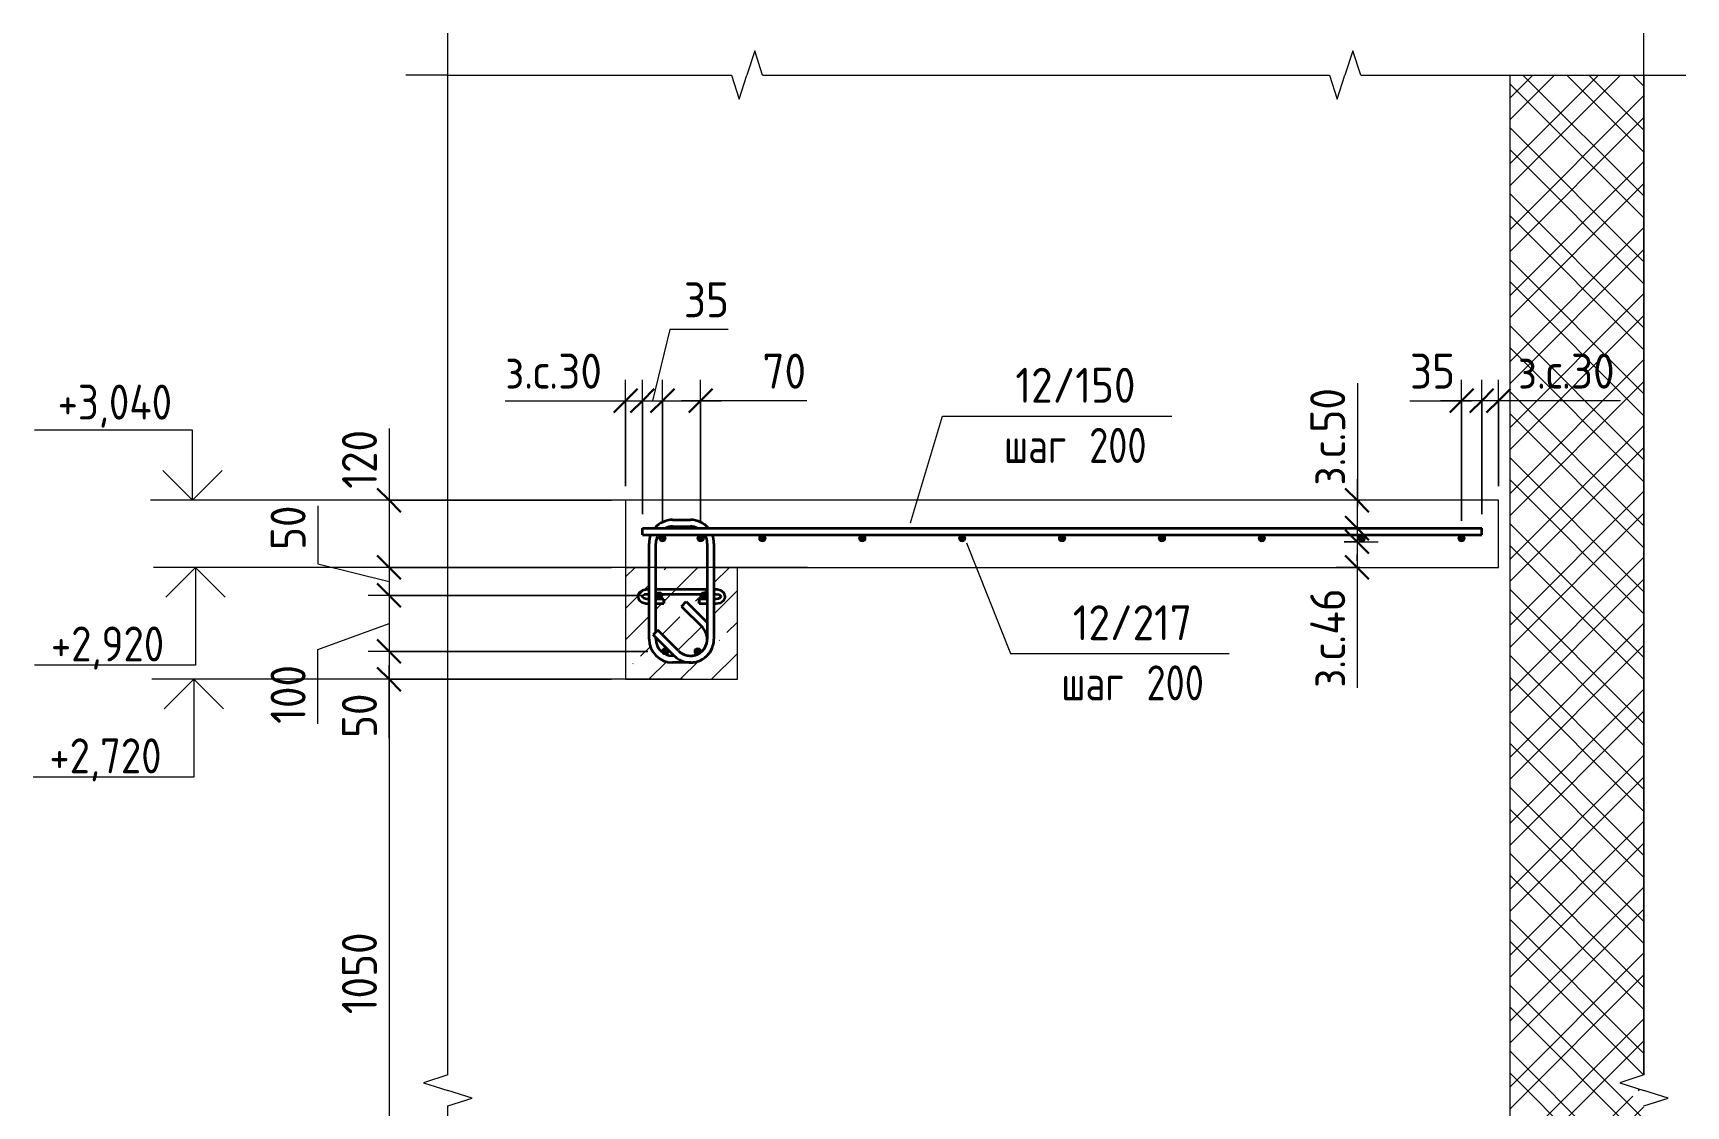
# Model space of a CAD drawing. Header units: millimetres. Extents: x -2461 to 50011, y -6221 to 38236.
# Drawn here: x 38451 to 41405, y 1958 to 3875 of the extents above; entities that cross this region are included whole.
import ezdxf

# ---------------------------------------------------------------- set-up
doc = ezdxf.new("R2010")
doc.units = ezdxf.units.MM
for name, color, linetype, lineweight in [('AA_Dim', 7, 'Continuous', 9), ('AA_Dim-25', 7, 'Continuous', 9), ('AA_Linii', 7, 'Continuous', 9), ('AA_Oformlenie', 7, 'Continuous', 9), ('AA_Vinoska', 7, 'Continuous', 9), ('AA_Visotnaya otmetka', 7, 'Continuous', 9), ('AF_Perekritie_Опалубка', 253, 'Continuous', 18), ('AF_Stena', 7, 'Continuous', 18), ('AF_Stena_Опалубка', 253, 'Continuous', 18), ('KR_Armatura', 7, 'Continuous', 20), ('KR_Armatura_Tonkie', 7, 'Continuous', 20)]:
    doc.layers.add(name, color=color, linetype=linetype, lineweight=lineweight)
doc.styles.add('ISOCPEUR_10', font='isocpeur.ttf', dxfattribs={"width": 0.9, "height": 62.5})
doc.styles.add('ISOCPEUR_11', font='isocpeur.ttf', dxfattribs={"width": 0.85, "height": 62.5})
doc.styles.add('ISOCPEUR_12', font='isocpeur.ttf', dxfattribs={"width": 0.8, "height": 62.5})
doc.dimstyles.new('00_Точн_3_знака__прозр__2', dxfattribs={"dimscale": 304.8, "dimtxt": 62.248823, "dimasz": 0.139436, "dimexe": 0.123031, "dimexo": 0.082021, "dimgap": 0.008202, "dimtad": 1, "dimdec": 3, "dimrnd": 0.001, "dimdsep": 46, "dimtxsty": 'ISOCPEUR_10', "dimblk1": 'OBLIQUE', "dimblk2": 'OBLIQUE', "dimsah": 1, "dimcen": 0.09, "dimdle": 0.123031, "dimazin": 0, "dimtfac": 1, "dimtdec": 4, "dimtix": 1, "dimtmove": 1, "dimatfit": 3, "dimfxl": 1, "dimtvp": 1, "dimtolj": 1, "dimtzin": 0, "dimlwd": 18, "dimlwe": 18, "dimarcsym": 2})
doc.dimstyles.new('00_Точн_3_знака__прозр__3', dxfattribs={"dimscale": 304.8, "dimtxt": 62.248823, "dimasz": 0.139436, "dimexe": 0.123031, "dimexo": 0.082021, "dimgap": 0.008202, "dimtad": 1, "dimdec": 3, "dimrnd": 0.001, "dimdsep": 46, "dimtxsty": 'ISOCPEUR_10', "dimblk1": 'OBLIQUE', "dimblk2": 'OBLIQUE', "dimsah": 1, "dimcen": 0.09, "dimdle": 0.123031, "dimazin": 0, "dimtfac": 1, "dimtdec": 4, "dimtix": 1, "dimtmove": 0, "dimatfit": 3, "dimfxl": 1, "dimtvp": 1, "dimtolj": 1, "dimtzin": 0, "dimlwd": 18, "dimlwe": 18, "dimarcsym": 2})
doc.dimstyles.new('05_Округл_5мм__прозр__2', dxfattribs={"dimscale": 304.8, "dimtxt": 62.248823, "dimasz": 0.139436, "dimexe": 0.123031, "dimexo": 0.082021, "dimgap": 0.008202, "dimtad": 1, "dimdec": 0, "dimrnd": 5, "dimdsep": 46, "dimtxsty": 'ISOCPEUR_10', "dimblk1": 'OBLIQUE', "dimblk2": 'OBLIQUE', "dimsah": 1, "dimcen": 0.09, "dimdle": 0.123031, "dimazin": 0, "dimtfac": 1, "dimtdec": 4, "dimtix": 1, "dimtmove": 1, "dimatfit": 3, "dimfxl": 1, "dimtvp": 1, "dimtolj": 1, "dimtzin": 0, "dimlwd": 18, "dimlwe": 18, "dimarcsym": 2})

# ---------------------------------------------------------------- blocks, each defined once
blk = doc.blocks.new('261_Шпилька массив _НесАрм_РабПлоск_ - 8 А240-4156466-2-2 Армирование')
at = {"layer": 'KR_Armatura_Tonkie', "lineweight": 35}
for p, q in [((1882.8, 2880.4), (1878.8, 2880.4)), ((1878.8, 2872.4), (1882.8, 2872.4)), ((1986.8, 2880.4), (1894.8, 2880.4)), ((1894.8, 2872.4), (1986.8, 2872.4)), ((2002.8, 2880.4), (1998.8, 2880.4)), ((1998.8, 2872.4), (2002.8, 2872.4)), ((1882.8, 2863.4), (1878.8, 2863.4)), ((1878.8, 2855.4), (1882.8, 2855.4)), ((1909.1, 2863.4), (1894.8, 2863.4)), ((1894.8, 2855.4), (1909.1, 2855.4)), ((1909.1, 2863.4), (1909.1, 2856.6)), ((1909.1, 2862.3), (1909.1, 2863.3)), ((1909.1, 2855.6), (1909.1, 2862.3)), ((1909.1, 2856.6), (1909.1, 2855.4)), ((1986.8, 2863.4), (1972.5, 2863.4)), ((1972.5, 2856.6), (1972.5, 2863.4)), ((1972.5, 2863.3), (1972.5, 2862.3)), ((1972.5, 2862.3), (1972.5, 2855.6)), ((1972.5, 2855.4), (1972.5, 2856.6)), ((1972.5, 2855.4), (1986.8, 2855.4)), ((2002.8, 2863.4), (1998.8, 2863.4)), ((1998.8, 2855.4), (2002.8, 2855.4))]:
    blk.add_line(p, q, dxfattribs=at)
at = {"layer": 'KR_Armatura_Tonkie', "lineweight": 35, "flags": 128}
for points in [[(1878.8, 2880.4), (1871.2, 2878.9), (1865.6, 2875), (1862.9, 2869.5), (1862.8, 2867.9)], [(1862.8, 2867.9), (1864.7, 2862), (1869.7, 2857.6), (1877, 2855.5), (1878.8, 2855.4)], [(1870.8, 2867.9), (1871.8, 2869.9), (1875.5, 2872), (1878.8, 2872.4)], [(1878.8, 2863.4), (1873.8, 2864.5), (1871.2, 2866.7), (1870.8, 2867.9)], [(2018.8, 2867.9), (2017, 2873.8), (2012, 2878.2), (2004.7, 2880.3), (2002.8, 2880.4)], [(2002.8, 2872.4), (2007.8, 2871.3), (2010.5, 2869.1), (2010.8, 2867.9)], [(2002.8, 2855.4), (2010.4, 2856.9), (2016, 2860.8), (2018.7, 2866.3), (2018.8, 2867.9)], [(2010.8, 2867.9), (2009.9, 2865.9), (2006.1, 2863.9), (2002.8, 2863.4)]]:
    blk.add_lwpolyline(points, dxfattribs=at)
blk = doc.blocks.new('011_Прямоугольник обрыва _ЭлУзла_ - 011_Прямоугольник обрыва _ЭлУзла_-4155335-2-2 Армирование')
at = {"layer": 'AA_Oformlenie'}
for p, q in [((1523.1, 2013.2), (1523.1, 3800)), ((1523.1, 3800), (2030, 3800)), ((2085.7, 3800), (3098.9, 3800)), ((3154.6, 3800), (3660.8, 3800)), ((3660.8, 3800), (3660.8, 2013.2)), ((1523.1, -1616.8), (1523.1, 1957.5))]:
    blk.add_line(p, q, dxfattribs=at)
blk = doc.blocks.new('DIMBLOCK101-2-2 Армирование')
at = {"layer": 'AA_Dim-25', "lineweight": 18}
for p, q in [((39087.2, 3168.4), (39087.2, 3035.6)), ((39087.2, 3077.5), (39087.2, 2920)), ((39484.8, 3040), (39049.7, 3040)), ((39087.2, 3040), (39484.8, 3040)), ((39087.2, 3035.6), (39087.2, 2980)), ((39484.8, 2920), (39049.7, 2920)), ((39087.2, 2920), (39484.8, 2920))]:
    blk.add_line(p, q, dxfattribs=at)
at = {"layer": 'AA_Dim-25', "lineweight": 30}
for p, q in [((39087.2, 3040), (39065.9, 3061.3)), ((39087.2, 3040), (39108.4, 3018.8)), ((39087.2, 2920), (39065.9, 2941.3)), ((39087.2, 2920), (39108.4, 2898.8))]:
    blk.add_line(p, q, dxfattribs=at)
at = {"layer": 'AA_Dim-25', "color": 0, "lineweight": 18, "insert": (39003, 3060.6), "char_height": 62.5, "width": 129.286, "attachment_point": 1, "rotation": 90, "line_spacing_factor": 1.149209, "style": 'ISOCPEUR_10'}
blk.add_mtext('120', dxfattribs=at)
blk = doc.blocks.new('_Oblique')
at = {"color": 0, "linetype": 'ByBlock', "lineweight": -2}
blk.add_line((-0.5, -0.5), (0.5, 0.5), dxfattribs=at)
blk = doc.blocks.new('DIMBLOCK102-2-2 Армирование')
at = {"layer": 'AA_Dim-25', "lineweight": 18}
for p, q in [((38959.7, 3030.1), (38959.7, 2926.1)), ((38959.7, 2926.1), (39087.2, 2895)), ((39484.8, 2920), (39049.7, 2920)), ((39087.2, 2920), (39087.2, 2870)), ((39087.2, 2920), (39484.8, 2920)), ((39538.8, 2870), (39049.7, 2870)), ((39087.2, 2870), (39538.8, 2870))]:
    blk.add_line(p, q, dxfattribs=at)
at = {"layer": 'AA_Dim-25', "lineweight": 30}
for p, q in [((39087.2, 2920), (39065.9, 2941.3)), ((39087.2, 2920), (39108.4, 2898.8)), ((39087.2, 2870), (39065.9, 2891.2)), ((39087.2, 2870), (39108.4, 2848.7))]:
    blk.add_line(p, q, dxfattribs=at)
at = {"layer": 'AA_Dim-25', "color": 0, "lineweight": 18, "insert": (38875.5, 2951.1), "char_height": 62.5, "width": 94.81, "attachment_point": 1, "rotation": 90, "line_spacing_factor": 1.149209, "style": 'ISOCPEUR_10'}
blk.add_mtext('50', dxfattribs=at)
blk = doc.blocks.new('DIMBLOCK103-2-2 Армирование')
at = {"layer": 'AA_Dim-25', "lineweight": 18}
for p, q in [((39538.8, 2870), (39049.7, 2870)), ((39087.2, 2870), (39087.2, 2770)), ((39087.2, 2870), (39538.8, 2870)), ((38959.7, 2773.2), (39087.2, 2820)), ((38959.7, 2640.4), (38959.7, 2773.2)), ((39549.8, 2770), (39049.7, 2770)), ((39087.2, 2770), (39549.8, 2770))]:
    blk.add_line(p, q, dxfattribs=at)
at = {"layer": 'AA_Dim-25', "lineweight": 30}
for p, q in [((39087.2, 2870), (39065.9, 2891.2)), ((39087.2, 2870), (39108.4, 2848.7)), ((39087.2, 2770), (39065.9, 2791.2)), ((39087.2, 2770), (39108.4, 2748.7))]:
    blk.add_line(p, q, dxfattribs=at)
at = {"layer": 'AA_Dim-25', "color": 0, "lineweight": 18, "insert": (38875.5, 2640.4), "char_height": 62.5, "width": 129.286, "attachment_point": 1, "rotation": 90, "line_spacing_factor": 1.149209, "style": 'ISOCPEUR_10'}
blk.add_mtext('100', dxfattribs=at)
blk = doc.blocks.new('DIMBLOCK104-2-2 Армирование')
at = {"layer": 'AA_Dim-25', "lineweight": 30}
for p, q in [((39087.2, 2770), (39065.9, 2791.2)), ((39087.2, 2770), (39108.4, 2748.7)), ((39087.2, 2720), (39065.9, 2741.2)), ((39087.2, 2720), (39108.4, 2698.7))]:
    blk.add_line(p, q, dxfattribs=at)
at = {"layer": 'AA_Dim-25', "lineweight": 18}
for p, q in [((39549.8, 2770), (39049.7, 2770)), ((39087.2, 2770), (39087.2, 2720)), ((39087.2, 2770), (39549.8, 2770)), ((39484.8, 2720), (39049.7, 2720)), ((39087.2, 2719.1), (39087.2, 2745)), ((39087.2, 2720), (39484.8, 2720)), ((39087.2, 2615.1), (39087.2, 2719.1))]:
    blk.add_line(p, q, dxfattribs=at)
at = {"layer": 'AA_Dim-25', "color": 0, "lineweight": 18, "insert": (39003, 2615.1), "char_height": 62.5, "width": 94.81, "attachment_point": 1, "rotation": 90, "line_spacing_factor": 1.149209, "style": 'ISOCPEUR_10'}
blk.add_mtext('50', dxfattribs=at)
blk = doc.blocks.new('DIMBLOCK105-2-2 Армирование')
at = {"layer": 'AA_Dim-25', "lineweight": 18}
for p, q in [((39484.8, 2720), (39049.7, 2720)), ((39087.2, 2720), (39087.2, 1670)), ((39087.2, 2720), (39484.8, 2720)), ((39484.8, 1670), (39049.7, 1670)), ((39087.2, 1670), (39484.8, 1670))]:
    blk.add_line(p, q, dxfattribs=at)
at = {"layer": 'AA_Dim-25', "lineweight": 30}
for p, q in [((39087.2, 2720), (39065.9, 2741.2)), ((39087.2, 2720), (39108.4, 2698.7)), ((39087.2, 1670), (39065.9, 1691.2)), ((39087.2, 1670), (39108.4, 1648.7))]:
    blk.add_line(p, q, dxfattribs=at)
at = {"layer": 'AA_Dim-25', "color": 0, "lineweight": 18, "insert": (39003, 2121.4), "char_height": 62.5, "width": 176.691, "attachment_point": 1, "rotation": 90, "line_spacing_factor": 1.149209, "style": 'ISOCPEUR_10'}
blk.add_mtext('1050', dxfattribs=at)
blk = doc.blocks.new('Высотные отметки - Стрелка вниз высокая-400290-2-2 Армирование')
at = {"layer": 'AA_Vinoska'}
for p, q in [((1151.6, -3250), (1001.6, -3250)), ((1076.6, -3250), (1023.6, -3303)), ((1076.6, -3250), (1076.6, -3425)), ((1076.6, -3250), (1129.7, -3303)), ((1076.6, -3425), (789.1, -3425))]:
    blk.add_line(p, q, dxfattribs=at)
blk = doc.blocks.new('Высотные отметки - Стрелка вверх-400292-2-2 Армирование')
at = {"layer": 'AA_Vinoska'}
for p, q in [((1076.9, -2825), (794.4, -2825)), ((1076.9, -2950), (1076.9, -2825)), ((1076.9, -2950), (1023.8, -2897)), ((1076.9, -2950), (1129.9, -2897)), ((1151.9, -2950), (1001.9, -2950))]:
    blk.add_line(p, q, dxfattribs=at)
blk = doc.blocks.new('042_М_Арматуры - Диам длина поз _ Комментарий-3662934-2-2 Армирование')
at = {"layer": 'AA_Vinoska'}
blk.add_line((2588.7, -2781.8), (2938.7, -2781.8), dxfattribs=at)
blk = doc.blocks.new('DIMBLOCK114-2-2 Армирование')
at = {"layer": 'AA_Dim-25', "lineweight": 18}
for p, q in [((40817.6, 3249.5), (40817.6, 3041.4)), ((40817.1, 3077.5), (40817.1, 2952.5)), ((40822.2, 3040), (40779.6, 3040)), ((40817.6, 3041.4), (40817.1, 3015)), ((40817.1, 3040), (40822.2, 3040)), ((40822.2, 2990), (40779.6, 2990)), ((40817.1, 2990), (40822.2, 2990))]:
    blk.add_line(p, q, dxfattribs=at)
at = {"layer": 'AA_Dim-25', "lineweight": 30}
for p, q in [((40817.1, 3040), (40795.9, 3061.3)), ((40817.1, 3040), (40838.4, 3018.8)), ((40817.1, 2990), (40795.9, 3011.3)), ((40817.1, 2990), (40838.4, 2968.8))]:
    blk.add_line(p, q, dxfattribs=at)
at = {"layer": 'AA_Dim-25', "color": 0, "lineweight": 18, "insert": (40733.4, 3066.4), "char_height": 62.5, "width": 219.786, "attachment_point": 1, "rotation": 90, "line_spacing_factor": 1.149209, "style": 'ISOCPEUR_10'}
blk.add_mtext('з.с.50', dxfattribs=at)
blk = doc.blocks.new('DIMBLOCK115-2-2 Армирование')
at = {"layer": 'AA_Dim-25', "lineweight": 30}
for p, q in [((40817.1, 2966), (40795.9, 2987.3)), ((40817.1, 2966), (40838.4, 2944.8)), ((40817.1, 2920), (40795.9, 2941.3)), ((40817.1, 2920), (40838.4, 2898.8))]:
    blk.add_line(p, q, dxfattribs=at)
at = {"layer": 'AA_Dim-25', "lineweight": 18}
for p, q in [((40817.1, 3003.5), (40817.1, 2882.5)), ((40794.3, 2966), (40854.6, 2966)), ((40817.1, 2966), (40794.3, 2966)), ((40817.6, 2919), (40817.1, 2943)), ((40822.2, 2920), (40779.6, 2920)), ((40817.1, 2920), (40822.2, 2920)), ((40817.6, 2704.9), (40817.6, 2919))]:
    blk.add_line(p, q, dxfattribs=at)
at = {"layer": 'AA_Dim-25', "color": 0, "lineweight": 18, "insert": (40733.4, 2704.9), "char_height": 62.5, "width": 226.969, "attachment_point": 1, "rotation": 90, "line_spacing_factor": 1.149209, "style": 'ISOCPEUR_10'}
blk.add_mtext('з.с.46', dxfattribs=at)
blk = doc.blocks.new('DIMBLOCK116-2-2 Армирование')
at = {"layer": 'AA_Dim-25', "lineweight": 18}
for p, q in [((39509.8, 3065), (39509.8, 3255.4)), ((39539.8, 3015), (39539.8, 3255.4)), ((39294.8, 3217.9), (39503, 3217.9)), ((39472.3, 3217.9), (39539.8, 3217.9)), ((39503, 3217.9), (39524.8, 3217.9)), ((39509.8, 3217.9), (39509.8, 3065)), ((39539.8, 3217.9), (39539.8, 3015))]:
    blk.add_line(p, q, dxfattribs=at)
at = {"layer": 'AA_Dim-25', "lineweight": 30}
for p, q in [((39509.8, 3217.9), (39531.1, 3239.1)), ((39539.8, 3217.9), (39561.1, 3239.1)), ((39509.8, 3217.9), (39488.6, 3196.6)), ((39539.8, 3217.9), (39518.6, 3196.6))]:
    blk.add_line(p, q, dxfattribs=at)
at = {"layer": 'AA_Dim-25', "color": 0, "lineweight": 18, "insert": (39294.8, 3302), "char_height": 62.5, "width": 219.786, "attachment_point": 1, "line_spacing_factor": 1.149209, "style": 'ISOCPEUR_10'}
blk.add_mtext('з.с.30', dxfattribs=at)
blk = doc.blocks.new('DIMBLOCK117-2-2 Армирование')
at = {"layer": 'AA_Dim-25', "lineweight": 18}
for p, q in [((39589, 3345.4), (39557.8, 3217.9)), ((39693, 3345.4), (39589, 3345.4)), ((39539.8, 3015), (39539.8, 3255.4)), ((39575.8, 3003), (39575.8, 3255.4)), ((39539.8, 3217.9), (39575.8, 3217.9)), ((39539.8, 3217.9), (39539.8, 3015)), ((39575.8, 3217.9), (39575.8, 3003))]:
    blk.add_line(p, q, dxfattribs=at)
at = {"layer": 'AA_Dim-25', "lineweight": 30}
for p, q in [((39539.8, 3217.9), (39561.1, 3239.1)), ((39575.8, 3217.9), (39597.1, 3239.1)), ((39539.8, 3217.9), (39518.6, 3196.6)), ((39575.8, 3217.9), (39554.6, 3196.6))]:
    blk.add_line(p, q, dxfattribs=at)
at = {"layer": 'AA_Dim-25', "color": 0, "lineweight": 18, "insert": (39614, 3429.5), "char_height": 62.5, "width": 94.81, "attachment_point": 1, "line_spacing_factor": 1.149209, "style": 'ISOCPEUR_10'}
blk.add_mtext('35', dxfattribs=at)
blk = doc.blocks.new('DIMBLOCK118-2-2 Армирование')
at = {"layer": 'AA_Dim-25', "lineweight": 18}
for p, q in [((39575.8, 3003), (39575.8, 3255.4)), ((39643.9, 3003), (39643.9, 3255.4)), ((39575.8, 3217.9), (39681.4, 3217.9)), ((39575.8, 3217.9), (39575.8, 3003)), ((39729.5, 3217.9), (39609.9, 3217.9)), ((39643.9, 3217.9), (39643.9, 3003)), ((39833.5, 3217.9), (39729.5, 3217.9))]:
    blk.add_line(p, q, dxfattribs=at)
at = {"layer": 'AA_Dim-25', "lineweight": 30}
for p, q in [((39575.8, 3217.9), (39597.1, 3239.1)), ((39643.9, 3217.9), (39665.1, 3239.1)), ((39575.8, 3217.9), (39554.6, 3196.6)), ((39643.9, 3217.9), (39622.6, 3196.6))]:
    blk.add_line(p, q, dxfattribs=at)
at = {"layer": 'AA_Dim-25', "color": 0, "lineweight": 18, "insert": (39754.5, 3302), "char_height": 62.5, "width": 94.81, "attachment_point": 1, "line_spacing_factor": 1.149209, "style": 'ISOCPEUR_10'}
blk.add_mtext('70', dxfattribs=at)
blk = doc.blocks.new('DIMBLOCK119-2-2 Армирование')
at = {"layer": 'AA_Dim-25', "lineweight": 18}
for p, q in [((41039.8, 3015), (41039.8, 3255.4)), ((41069.8, 3065), (41069.8, 3255.4)), ((41107.3, 3217.9), (41039.8, 3217.9)), ((41039.8, 3217.9), (41039.8, 3015)), ((41079.7, 3217.9), (41054.8, 3217.9)), ((41069.8, 3217.9), (41069.8, 3065)), ((41287.9, 3217.9), (41079.7, 3217.9))]:
    blk.add_line(p, q, dxfattribs=at)
at = {"layer": 'AA_Dim-25', "lineweight": 30}
for p, q in [((41039.8, 3217.9), (41061.1, 3239.1)), ((41069.8, 3217.9), (41091.1, 3239.1)), ((41039.8, 3217.9), (41018.6, 3196.6)), ((41069.8, 3217.9), (41048.6, 3196.6))]:
    blk.add_line(p, q, dxfattribs=at)
at = {"layer": 'AA_Dim-25', "color": 0, "lineweight": 18, "insert": (41104.7, 3302), "char_height": 62.5, "width": 219.786, "attachment_point": 1, "line_spacing_factor": 1.149209, "style": 'ISOCPEUR_10'}
blk.add_mtext('з.с.30', dxfattribs=at)
blk = doc.blocks.new('DIMBLOCK120-2-2 Армирование')
at = {"layer": 'AA_Dim-25', "lineweight": 18}
for p, q in [((41003.8, 3003), (41003.8, 3255.4)), ((41039.8, 3015), (41039.8, 3255.4)), ((40911.7, 3217.9), (41015.8, 3217.9)), ((41039.8, 3217.9), (40966.3, 3217.9)), ((41003.8, 3217.9), (41003.8, 3003)), ((41015.8, 3217.9), (41021.8, 3217.9)), ((41039.8, 3217.9), (41039.8, 3015))]:
    blk.add_line(p, q, dxfattribs=at)
at = {"layer": 'AA_Dim-25', "lineweight": 30}
for p, q in [((41003.8, 3217.9), (41025.1, 3239.1)), ((41039.8, 3217.9), (41061.1, 3239.1)), ((41003.8, 3217.9), (40982.6, 3196.6)), ((41039.8, 3217.9), (41018.6, 3196.6))]:
    blk.add_line(p, q, dxfattribs=at)
at = {"layer": 'AA_Dim-25', "color": 0, "lineweight": 18, "insert": (40911.7, 3302), "char_height": 62.5, "width": 94.81, "attachment_point": 1, "line_spacing_factor": 1.149209, "style": 'ISOCPEUR_10'}
blk.add_mtext('35', dxfattribs=at)

msp = doc.modelspace()

# ---------------------------------------------------------------- hatches: boundary and pattern name
at = {"layer": 'AA_Oformlenie'}
h = msp.add_hatch(dxfattribs=at)
h.set_pattern_fill('FP_18', color=250, style=0, pattern_type=2)
h.set_pattern_definition([(135, (41809.78, 825), (-58.9331, -58.9331), []), (135, (41849.07, 825), (-58.9331, -58.9331), [])])
h.paths.add_polyline_path([(41147.2895, -3459.9255), (41329.8443, -3459.9255), (41329.8443, -1672.4441), (41309.7666, -1672.4441), (41309.7666, -1644.9441), (41329.8443, -1644.9441), (41286.5192, -1630.8669), (41329.8443, -1616.7898), (41329.8443, 1957.5186), (41309.7666, 1957.5186), (41309.7666, 1985.0186), (41329.8443, 1985.0186), (41286.5192, 1999.0958), (41329.8443, 2013.173), (41329.8443, 3800), (41089.8443, 3800), (41089.8443, -3459.9255)])
at = {"layer": 'AF_Stena', "lineweight": 9}
h = msp.add_hatch(dxfattribs=at)
h.set_pattern_fill('FP_15', color=256, style=0, pattern_type=2)
h.set_pattern_definition([(45, (41809.78, 825), (-58.9331, 58.9331), []), (45, (41849.07, 825), (-58.9331, 58.9331), [])])
h.paths.add_polyline_path([(41147.2895, -3459.9255), (41329.8443, -3459.9255), (41329.8443, -1672.4441), (41309.7666, -1672.4441), (41309.7666, -1644.9441), (41329.8443, -1644.9441), (41286.5192, -1630.8669), (41329.8443, -1616.7898), (41329.8443, 1957.5186), (41309.7666, 1957.5186), (41309.7666, 1985.0186), (41329.8443, 1985.0186), (41286.5192, 1999.0958), (41329.8443, 2013.173), (41329.8443, 3800), (41089.8443, 3800), (41089.8443, -3459.9255)])
h = msp.add_hatch(dxfattribs=at)
h.set_pattern_fill('FP_14', color=256, style=0, pattern_type=2)
h.set_pattern_definition([(45, (41809.78, 825), (-56.1266, 56.1266), []), (45, (41865.91, 825), (-56.1266, 56.1266), [99.219, -19.844, 0.8382, -19.006])])
h.paths.add_polyline_path([(39509.8443, -2950), (39709.8443, -2950), (39709.8443, 1670), (39509.8443, 1670), (39509.8443, -2922.0141)])
h.paths.add_polyline_path([(39618.2898, 2720), (39709.8443, 2720), (39709.8443, 2920), (39667.8443, 2920), (39667.8443, 2792), (39666.4132, 2781.1296), (39662.0538, 2770.7868), (39655.5428, 2762.3015), (39646.8443, 2755.6269), (39636.7147, 2751.4311), (39625.8443, 2750), (39593.8443, 2750), (39582.9739, 2751.4311), (39572.6311, 2755.7905), (39564.1458, 2762.3015), (39557.4712, 2771), (39553.2754, 2781.1296), (39551.8443, 2792), (39551.8443, 2920), (39509.8443, 2920), (39509.8443, 2720), (39576.9655, 2720)])
h.paths.add_polyline_path([(39625.8443, 2762), (39633.6089, 2763.0222), (39640.8443, 2766.0192), (39647.2211, 2771), (39651.8251, 2777), (39654.9154, 2784.9441), (39655.8443, 2792), (39654.8221, 2799.7645), (39651.8251, 2807), (39647.0575, 2813.2132), (39609.892, 2850.3787), (39618.3773, 2858.864), (39655.8443, 2821.6984), (39655.8443, 2920), (39563.8443, 2920), (39563.8443, 2804.331), (39567.4656, 2807.9523), (39604.8443, 2770.6232), (39610.8443, 2766.0192), (39618.2898, 2762.9945)])
h.paths.add_polyline_path([(39595.8443, 2762), (39596.5388, 2762), (39595.4251, 2763.0222), (39563.8443, 2794.603), (39563.8443, 2792), (39564.8665, 2784.2354), (39567.8635, 2777), (39572.8443, 2770.6232), (39578.8443, 2766.0192), (39586.0797, 2763.0222), (39593.8443, 2762)])
at = {"layer": 'KR_Armatura'}
h = msp.add_hatch(color=256, dxfattribs=at)
edge = h.paths.add_edge_path()
edge.add_arc((39575.8443, 2972), 6, 0, 360)
for points in [[(39576.9655, 2966.8038), (39578.8443, 2966.8038), (39581.8443, 2972), (39578.8443, 2977.1962), (39572.8443, 2977.1962), (39569.8443, 2972), (39572.8443, 2966.8038)], [(39640.8768, 2966.8038), (39646.8768, 2966.8038), (39649.8768, 2972), (39646.8768, 2977.1962), (39640.8768, 2977.1962), (39637.8768, 2972)], [(39751.3443, 2966.8038), (39757.3443, 2966.8038), (39760.3443, 2972), (39757.3443, 2977.1962), (39751.3443, 2977.1962), (39748.3443, 2972)], [(39929.8443, 2966.8038), (39935.8443, 2966.8038), (39938.8443, 2972), (39935.8443, 2977.1962), (39929.8443, 2977.1962), (39926.8443, 2972)], [(40108.3443, 2966.8038), (40114.3443, 2966.8038), (40117.3443, 2972), (40114.3443, 2977.1962), (40108.3443, 2977.1962), (40105.3443, 2972)], [(40286.8443, 2966.8038), (40292.8443, 2966.8038), (40295.8443, 2972), (40292.8443, 2977.1962), (40286.8443, 2977.1962), (40283.8443, 2972)], [(40465.3443, 2966.8038), (40471.3443, 2966.8038), (40474.3443, 2972), (40471.3443, 2977.1962), (40465.3443, 2977.1962), (40462.3443, 2972)], [(40643.8443, 2966.8038), (40649.8443, 2966.8038), (40652.8443, 2972), (40649.8443, 2977.1962), (40643.8443, 2977.1962), (40640.8443, 2972)], [(40822.3443, 2966.8038), (40828.3443, 2966.8038), (40831.3443, 2972), (40828.3443, 2977.1962), (40822.3443, 2977.1962), (40819.3443, 2972)], [(41000.8443, 2966.8038), (41006.8443, 2966.8038), (41009.8443, 2972), (41006.8443, 2977.1962), (41000.8443, 2977.1962), (40997.8443, 2972)], [(39572.8443, 2864.8038), (39575.8443, 2870), (39572.8443, 2875.1961), (39566.8443, 2875.1961), (39563.8443, 2870), (39566.8443, 2864.8038)], [(39652.8443, 2864.8038), (39655.8443, 2870), (39652.8443, 2875.1961), (39646.8443, 2875.1961), (39643.8443, 2870), (39646.8443, 2864.8038)], [(39583.8443, 2764.8038), (39586.8443, 2770), (39583.8443, 2775.1961), (39577.8443, 2775.1961), (39574.8443, 2770), (39577.8443, 2764.8038)], [(39635.8443, 2764.8038), (39641.8443, 2764.8038), (39644.8443, 2770), (39641.8443, 2775.1961), (39635.8443, 2775.1961), (39632.8443, 2770)]]:
    msp.add_hatch(color=256, dxfattribs=at).paths.add_polyline_path(points)
h = msp.add_hatch(color=256, dxfattribs=at)
edge = h.paths.add_edge_path()
edge.add_arc((39643.8768, 2972), 6, 0, 360)
h = msp.add_hatch(color=256, dxfattribs=at)
edge = h.paths.add_edge_path()
edge.add_arc((39754.3443, 2972), 6, 0, 360)
h = msp.add_hatch(color=256, dxfattribs=at)
edge = h.paths.add_edge_path()
edge.add_arc((39932.8443, 2972), 6, 0, 360)
h = msp.add_hatch(color=256, dxfattribs=at)
edge = h.paths.add_edge_path()
edge.add_arc((40111.3443, 2972), 6, 0, 360)
h = msp.add_hatch(color=256, dxfattribs=at)
edge = h.paths.add_edge_path()
edge.add_arc((40289.8443, 2972), 6, 0, 360)
h = msp.add_hatch(color=256, dxfattribs=at)
edge = h.paths.add_edge_path()
edge.add_arc((40468.3443, 2972), 6, 0, 360)
h = msp.add_hatch(color=256, dxfattribs=at)
edge = h.paths.add_edge_path()
edge.add_arc((40646.8443, 2972), 6, 0, 360)
h = msp.add_hatch(color=256, dxfattribs=at)
edge = h.paths.add_edge_path()
edge.add_arc((40825.3443, 2972), 6, 0, 360)
h = msp.add_hatch(color=256, dxfattribs=at)
edge = h.paths.add_edge_path()
edge.add_arc((41003.8443, 2972), 6, 0, 360)
h = msp.add_hatch(color=256, dxfattribs=at)
edge = h.paths.add_edge_path()
edge.add_arc((39569.8443, 2870), 6, 0, 360)
h = msp.add_hatch(color=256, dxfattribs=at)
edge = h.paths.add_edge_path()
edge.add_arc((39649.8443, 2870), 6, 0, 360)
h = msp.add_hatch(color=256, dxfattribs=at)
edge = h.paths.add_edge_path()
edge.add_arc((39580.8443, 2770), 6, 0, 360)
h = msp.add_hatch(color=256, dxfattribs=at)
edge = h.paths.add_edge_path()
edge.add_arc((39638.8443, 2770), 6, 0, 360)

# ---------------------------------------------------------------- linework, layer by layer
at = {"layer": 'AA_Linii'}
msp.add_line((41329.8443, 2013.173), (41329.8443, 3800), dxfattribs=at)
at = {"layer": 'AA_Vinoska'}
for p, q in [((39192.1399, 3800), (39192.1399, 3875)), ((41329.8443, 3800), (41329.8443, 3875)), ((39740.6432, 3843.3251), (39726.566, 3800)), ((39754.7203, 3800), (39740.6432, 3843.3251)), ((40809.4954, 3843.3251), (40795.4182, 3800)), ((40823.5725, 3800), (40809.4954, 3843.3251)), ((39192.1399, 3800), (39117.1399, 3800)), ((39699.066, 3800), (39712.816, 3756.6987)), ((39712.816, 3756.6987), (39726.566, 3800)), ((40767.9182, 3800), (40781.6682, 3756.6987)), ((40781.6682, 3756.6987), (40795.4182, 3800)), ((41329.8443, 3800), (41404.8443, 3800)), ((40019.2216, 2999.6634), (40076.4364, 3190.3794)), ((40076.4364, 3190.3794), (40136.0351, 3190.3794)), ((40119.3475, 2963.9042), (40198.0178, 2766.0364)), ((40198.0178, 2766.0364), (40238.5449, 2766.0364)), ((39192.1399, 2013.173), (39148.8148, 1999.0958)), ((41329.8443, 2013.173), (41286.5192, 1999.0958)), ((39148.8148, 1999.0958), (39192.1399, 1985.0186)), ((39235.4412, 1971.2686), (39192.1399, 1985.0186)), ((41286.5192, 1999.0958), (41329.8443, 1985.0186)), ((41373.1456, 1971.2686), (41329.8443, 1985.0186)), ((39192.1399, 1957.5186), (39235.4412, 1971.2686)), ((41329.8443, 1957.5186), (41373.1456, 1971.2686))]:
    msp.add_line(p, q, dxfattribs=at)
at = {"layer": 'AA_Visotnaya otmetka'}
for p, q in [((39777.489, 3040), (38735.7031, 3040)), ((39777.489, 3040), (39777.489, 3040)), ((39835.0614, 2920), (38741.1862, 2920)), ((39835.0614, 2920), (39835.0614, 2920)), ((39612.9965, 2720), (38738.4446, 2720)), ((39612.9965, 2720), (39612.9965, 2720))]:
    msp.add_line(p, q, dxfattribs=at)
at = {"layer": 'AF_Perekritie_Опалубка', "lineweight": 20}
for p, q in [((41069.8443, 3040), (39509.8443, 3040)), ((39509.8443, 3040), (39509.8443, 2920)), ((41069.8443, 2920), (41069.8443, 3040)), ((39509.8443, 2920), (39551.8443, 2920)), ((39563.8443, 2920), (39655.8443, 2920)), ((39667.8443, 2920), (41069.8443, 2920))]:
    msp.add_line(p, q, dxfattribs=at)
at = {"layer": 'AF_Stena_Опалубка', "lineweight": 20}
for p, q in [((41089.8443, 3800), (41089.8443, -3459.9255)), ((39509.8443, 2920), (39509.8443, 2720)), ((39551.8443, 2920), (39509.8443, 2920)), ((39655.8443, 2920), (39563.8443, 2920)), ((39709.8443, 2920), (39667.8443, 2920)), ((39709.8443, 2720), (39709.8443, 2920)), ((39509.8443, 2720), (39709.8443, 2720))]:
    msp.add_line(p, q, dxfattribs=at)
at = {"layer": 'KR_Armatura'}
for p, q in [((39572.8443, 2977.1962), (39569.8443, 2972)), ((39569.8443, 2972), (39572.8443, 2966.8038)), ((39578.8443, 2977.1962), (39572.8443, 2977.1962)), ((39572.8443, 2966.8038), (39576.9655, 2966.8038)), ((39576.9655, 2966.8038), (39578.8443, 2966.8038)), ((39581.8443, 2972), (39578.8443, 2977.1962)), ((39578.8443, 2966.8038), (39581.8443, 2972)), ((39640.8768, 2977.1962), (39637.8768, 2972)), ((39637.8768, 2972), (39640.8768, 2966.8038)), ((39646.8768, 2977.1962), (39640.8768, 2977.1962)), ((39640.8768, 2966.8038), (39646.8768, 2966.8038)), ((39649.8768, 2972), (39646.8768, 2977.1962)), ((39646.8768, 2966.8038), (39649.8768, 2972)), ((39751.3443, 2977.1962), (39748.3443, 2972)), ((39748.3443, 2972), (39751.3443, 2966.8038)), ((39757.3443, 2977.1962), (39751.3443, 2977.1962)), ((39751.3443, 2966.8038), (39757.3443, 2966.8038)), ((39760.3443, 2972), (39757.3443, 2977.1962)), ((39757.3443, 2966.8038), (39760.3443, 2972)), ((39929.8443, 2977.1962), (39926.8443, 2972)), ((39926.8443, 2972), (39929.8443, 2966.8038)), ((39935.8443, 2977.1962), (39929.8443, 2977.1962)), ((39929.8443, 2966.8038), (39935.8443, 2966.8038)), ((39938.8443, 2972), (39935.8443, 2977.1962)), ((39935.8443, 2966.8038), (39938.8443, 2972)), ((40108.3443, 2977.1962), (40105.3443, 2972)), ((40105.3443, 2972), (40108.3443, 2966.8038)), ((40114.3443, 2977.1962), (40108.3443, 2977.1962)), ((40108.3443, 2966.8038), (40114.3443, 2966.8038)), ((40117.3443, 2972), (40114.3443, 2977.1962)), ((40114.3443, 2966.8038), (40117.3443, 2972)), ((40286.8443, 2977.1962), (40283.8443, 2972)), ((40283.8443, 2972), (40286.8443, 2966.8038)), ((40292.8443, 2977.1962), (40286.8443, 2977.1962)), ((40286.8443, 2966.8038), (40292.8443, 2966.8038)), ((40295.8443, 2972), (40292.8443, 2977.1962)), ((40292.8443, 2966.8038), (40295.8443, 2972)), ((40465.3443, 2977.1962), (40462.3443, 2972)), ((40462.3443, 2972), (40465.3443, 2966.8038)), ((40471.3443, 2977.1962), (40465.3443, 2977.1962)), ((40465.3443, 2966.8038), (40471.3443, 2966.8038)), ((40474.3443, 2972), (40471.3443, 2977.1962)), ((40471.3443, 2966.8038), (40474.3443, 2972)), ((40643.8443, 2977.1962), (40640.8443, 2972)), ((40640.8443, 2972), (40643.8443, 2966.8038)), ((40649.8443, 2977.1962), (40643.8443, 2977.1962)), ((40643.8443, 2966.8038), (40649.8443, 2966.8038)), ((40652.8443, 2972), (40649.8443, 2977.1962)), ((40649.8443, 2966.8038), (40652.8443, 2972)), ((40822.3443, 2977.1962), (40819.3443, 2972)), ((40819.3443, 2972), (40822.3443, 2966.8038)), ((40828.3443, 2977.1962), (40822.3443, 2977.1962)), ((40822.3443, 2966.8038), (40828.3443, 2966.8038)), ((40831.3443, 2972), (40828.3443, 2977.1962)), ((40828.3443, 2966.8038), (40831.3443, 2972)), ((41000.8443, 2977.1962), (40997.8443, 2972)), ((40997.8443, 2972), (41000.8443, 2966.8038)), ((41006.8443, 2977.1962), (41000.8443, 2977.1962)), ((41000.8443, 2966.8038), (41006.8443, 2966.8038)), ((41009.8443, 2972), (41006.8443, 2977.1962)), ((41006.8443, 2966.8038), (41009.8443, 2972)), ((39566.8443, 2875.1961), (39563.8443, 2870)), ((39563.8443, 2870), (39566.8443, 2864.8038)), ((39572.8443, 2875.1961), (39566.8443, 2875.1961)), ((39575.8443, 2870), (39572.8443, 2875.1961)), ((39572.8443, 2864.8038), (39575.8443, 2870)), ((39646.8443, 2875.1961), (39643.8443, 2870)), ((39643.8443, 2870), (39646.8443, 2864.8038)), ((39652.8443, 2875.1961), (39646.8443, 2875.1961)), ((39655.8443, 2870), (39652.8443, 2875.1961)), ((39652.8443, 2864.8038), (39655.8443, 2870)), ((39566.8443, 2864.8038), (39572.8443, 2864.8038)), ((39646.8443, 2864.8038), (39652.8443, 2864.8038)), ((39577.8443, 2775.1961), (39574.8443, 2770)), ((39574.8443, 2770), (39577.8443, 2764.8038)), ((39583.8443, 2775.1961), (39577.8443, 2775.1961)), ((39577.8443, 2764.8038), (39583.8443, 2764.8038)), ((39586.8443, 2770), (39583.8443, 2775.1961)), ((39583.8443, 2764.8038), (39586.8443, 2770)), ((39635.8443, 2775.1961), (39632.8443, 2770)), ((39632.8443, 2770), (39635.8443, 2764.8038)), ((39641.8443, 2775.1961), (39635.8443, 2775.1961)), ((39635.8443, 2764.8038), (39641.8443, 2764.8038)), ((39644.8443, 2770), (39641.8443, 2775.1961)), ((39641.8443, 2764.8038), (39644.8443, 2770))]:
    msp.add_line(p, q, dxfattribs=at)
for centre in [(39575.8443, 2972), (39643.8768, 2972), (39754.3443, 2972), (39932.8443, 2972), (40111.3443, 2972), (40289.8443, 2972), (40468.3443, 2972), (40646.8443, 2972), (40825.3443, 2972), (41003.8443, 2972), (39569.8443, 2870), (39649.8443, 2870), (39580.8443, 2770), (39638.8443, 2770)]:
    msp.add_circle(centre, 6, dxfattribs=at)
at = {"layer": 'KR_Armatura_Tonkie', "lineweight": 35}
for p, q in [((39539.8443, 2990), (41039.8443, 2990)), ((39539.8443, 2978), (39539.8443, 2990)), ((39593.8443, 3005), (39625.8443, 3005)), ((39593.8443, 3005), (39625.8443, 3005)), ((39593.8443, 3005), (39625.8443, 3005)), ((39593.8443, 2993), (39625.8443, 2993)), ((39593.8443, 2993), (39625.8443, 2993)), ((39593.8443, 2993), (39625.8443, 2993)), ((41039.8443, 2978), (41039.8443, 2990)), ((39539.8443, 2978), (41039.8443, 2978)), ((39551.8443, 2792), (39551.8443, 2963)), ((39551.8443, 2792), (39551.8443, 2963)), ((39551.8443, 2792), (39551.8443, 2963)), ((39563.8443, 2804.331), (39563.8443, 2963)), ((39563.8443, 2804.331), (39563.8443, 2963)), ((39563.8443, 2804.331), (39563.8443, 2963)), ((39655.8443, 2963), (39655.8443, 2821.3055)), ((39655.8443, 2963), (39655.8443, 2821.3055)), ((39655.8443, 2963), (39655.8443, 2792)), ((39667.8443, 2963), (39667.8443, 2792)), ((39667.8443, 2963), (39667.8443, 2792)), ((39667.8443, 2963), (39667.8443, 2792)), ((39609.892, 2850.3787), (39618.3773, 2858.864)), ((39609.892, 2850.3787), (39618.2898, 2858.7765)), ((39609.892, 2850.3787), (39618.2898, 2858.7765)), ((39609.892, 2850.3787), (39647.0575, 2813.2132)), ((39609.892, 2850.3787), (39647.0575, 2813.2132)), ((39609.892, 2850.3787), (39647.0575, 2813.2132)), ((39618.3773, 2858.864), (39655.5428, 2821.6984)), ((39618.3773, 2858.864), (39655.5428, 2821.6984)), ((39618.3773, 2858.864), (39655.5428, 2821.6984)), ((39567.4656, 2807.9523), (39558.9803, 2799.467)), ((39567.4656, 2807.9523), (39563.8443, 2804.331)), ((39567.4656, 2807.9523), (39563.8443, 2804.331)), ((39604.6311, 2770.7868), (39567.4656, 2807.9523)), ((39604.6311, 2770.7868), (39567.4656, 2807.9523)), ((39604.6311, 2770.7868), (39567.4656, 2807.9523)), ((39596.1458, 2762.3015), (39558.9803, 2799.467)), ((39563.8443, 2792), (39563.8443, 2794.603)), ((39596.1458, 2762.3015), (39563.8443, 2794.603)), ((39563.8443, 2792), (39563.8443, 2794.603)), ((39596.1458, 2762.3015), (39563.8443, 2794.603)), ((39563.8443, 2792), (39563.8443, 2794.603)), ((39596.5388, 2762), (39593.8443, 2762)), ((39596.5388, 2762), (39593.8443, 2762)), ((39596.5388, 2762), (39593.8443, 2762)), ((39625.8443, 2750), (39593.8443, 2750)), ((39625.8443, 2750), (39593.8443, 2750)), ((39625.8443, 2750), (39593.8443, 2750))]:
    msp.add_line(p, q, dxfattribs=at)
for centre, radius, start, end in [((39593.8443, 2963), 42, 90, 139.6532962), ((39593.8443, 2963), 42, 90, 139.6532962), ((39593.8443, 2963), 42, 90, 139.6532962), ((39593.8443, 2963), 30, 90, 114.8985155), ((39593.8443, 2963), 30, 90, 114.8985155), ((39593.8443, 2963), 30, 90, 114.8985155), ((39625.8443, 2963), 42, 40.3467038, 90), ((39625.8443, 2963), 42, 40.3467038, 90), ((39625.8443, 2963), 42, 40.3467038, 90), ((39625.8443, 2963), 30, 65.1014845, 90), ((39625.8443, 2963), 30, 65.1014845, 90), ((39625.8443, 2963), 30, 65.1014845, 90), ((39593.8443, 2963), 42, 158.8847885, 180), ((39593.8443, 2963), 42, 158.8847885, 180), ((39593.8443, 2963), 42, 158.8847885, 180), ((39593.8443, 2963), 30, 150, 180), ((39593.8443, 2963), 30, 150, 180), ((39593.8443, 2963), 30, 150, 180), ((39625.8443, 2963), 30, 0, 30), ((39625.8443, 2963), 30, 360, 30), ((39625.8443, 2963), 30, 0, 30), ((39625.8443, 2963), 42, 0, 21.1152115), ((39625.8443, 2963), 42, 0, 21.1152115), ((39625.8443, 2963), 42, 0, 21.1152115), ((39625.8443, 2792), 30, 270, 45), ((39625.8443, 2792), 30, 270, 45), ((39625.8443, 2792), 30, 270, 45), ((39625.8443, 2792), 42, 44.3223954, 45), ((39625.8443, 2792), 42, 44.3223954, 45), ((39625.8443, 2792), 42, 44.3223954, 45), ((39593.8443, 2792), 42, 180, 270), ((39593.8443, 2792), 42, 180, 270), ((39593.8443, 2792), 42, 180, 270), ((39593.8443, 2792), 30, 180, 270), ((39593.8443, 2792), 30, 180, 270), ((39593.8443, 2792), 30, 180, 270), ((39625.8443, 2792), 42, 225, 0), ((39625.8443, 2792), 30, 225, 0), ((39625.8443, 2792), 30, 255.4058152, 0), ((39625.8443, 2792), 30, 255.4058152, 0), ((39625.8443, 2792), 42, 300.4497146, 0), ((39625.8443, 2792), 42, 300.4497146, 0), ((39625.8443, 2792), 42, 300.4497146, 0), ((39625.8443, 2792), 42, 300.4497146, 0), ((39625.8443, 2792), 42, 300.4497146, 0), ((39625.8443, 2792), 42, 225, 225.6776046), ((39625.8443, 2792), 42, 225, 225.6776046), ((39625.8443, 2792), 30, 225, 255), ((39625.8443, 2792), 30, 225, 255), ((39625.8443, 2792), 42, 270, 300), ((39625.8443, 2792), 42, 270, 300), ((39625.8443, 2792), 42, 270, 300), ((39625.8443, 2792), 42, 270, 300), ((39625.8443, 2792), 42, 270, 300)]:
    msp.add_arc(centre, radius, start, end, dxfattribs=at)

# ---------------------------------------------------------------- block references
at = {"layer": 'AA_Oformlenie'}
msp.add_blockref('011_Прямоугольник обрыва _ЭлУзла_ - 011_Прямоугольник обрыва _ЭлУзла_-4155335-2-2 Армирование', (37669.0212, 0), dxfattribs=at)
at = {"layer": 'AA_Vinoska'}
for p in [(37547.3624, 5972.2044), (37649.8722, 5547.8614)]:
    msp.add_blockref('042_М_Арматуры - Диам длина поз _ Комментарий-3662934-2-2 Армирование', p, dxfattribs=at)
at = {"layer": 'AA_Visotnaya otmetka'}
for name, p in [('Высотные отметки - Стрелка вверх-400292-2-2 Армирование', (37658.8401, 5990)), ('Высотные отметки - Стрелка вниз высокая-400290-2-2 Армирование', (37664.5618, 6170)), ('Высотные отметки - Стрелка вниз высокая-400290-2-2 Армирование', (37661.8203, 5970))]:
    msp.add_blockref(name, p, dxfattribs=at)
at = {"layer": 'KR_Armatura_Tonkie', "lineweight": 35}
msp.add_blockref('261_Шпилька массив _НесАрм_РабПлоск_ - 8 А240-4156466-2-2 Армирование', (37669.0212, 0), dxfattribs=at)

# ---------------------------------------------------------------- texts
at = {"layer": 'AA_Vinoska', "char_height": 62.5, "attachment_point": 1}
for s, insert, width, style in [('12/150', (40206.4261, 3276.732), 263.354344, 'ISOCPEUR_10'), (' 200', (40306.4615, 3169.2557), 166.751, 'ISOCPEUR_12'), ('шаг', (40186.0761, 3169.2557), 145.907125, 'ISOCPEUR_12'), ('12/217', (40308.9359, 2852.389), 263.354344, 'ISOCPEUR_10'), ('шаг', (40288.5859, 2744.9127), 145.907125, 'ISOCPEUR_12'), (' 200', (40408.9713, 2744.9127), 166.751, 'ISOCPEUR_12')]:
    msp.add_mtext(s, dxfattribs=dict(at, insert=insert, width=width, style=style))
at = {"layer": 'AA_Visotnaya otmetka', "char_height": 62.5, "attachment_point": 1, "line_spacing_factor": 1.149209, "style": 'ISOCPEUR_11'}
for s, insert, width in [('+3,040', (38494.8768, 3246.6535), 247.983009), ('+2,920', (38482.8497, 2814.4442), 242.007515), ('+2,720', (38480.1082, 2614.4442), 242.007515)]:
    msp.add_mtext(s, dxfattribs=dict(at, insert=insert, width=width))

# ---------------------------------------------------------------- dimensions: what is measured, and where the dimension line sits
at = {"layer": 'AA_Dim', "lineweight": 18}
for base, p1, p2, override, picture, middle in [((39575.8443, 3217.8562), (39539.8443, 2990), (39575.8443, 2978), {"dimpost": '<>', "dimfxl": 37.947332}, 'DIMBLOCK117-2-2 Армирование', (39661.3701, 3387.843)), ((39539.8443, 3217.8562), (39509.8443, 3040), (39539.8443, 2990), {"dimpost": 'з.с.<>', "dimfxl": 58.309519}, 'DIMBLOCK116-2-2 Армирование', (39404.7385, 3260.343)), ((39643.8768, 3217.8562), (39575.8443, 2978), (39643.8768, 2978), {"dimpost": '<>', "dimfxl": 68.032494}, 'DIMBLOCK118-2-2 Армирование', (39801.9014, 3260.343)), ((41003.8443, 3217.8562), (41039.8443, 2990), (41003.8443, 2978), {"dimpost": '<>', "dimfxl": 37.947332}, 'DIMBLOCK120-2-2 Армирование', (40959.1514, 3260.343)), ((41039.8443, 3217.8562), (41069.8443, 3040), (41039.8443, 2990), {"dimpost": 'з.с.<>', "dimfxl": 58.309519}, 'DIMBLOCK119-2-2 Армирование', (41214.6365, 3260.343))]:
    dim = msp.add_linear_dim(base=base, p1=p1, p2=p2, dimstyle='05_Округл_5мм__прозр__2', override=override, dxfattribs=at)
    dim.commit()
    dim.dimension.update_dxf_attribs({"geometry": picture, "text_midpoint": middle, "dimtype": 160})
for base, p1, p2, override, picture, middle in [((40817.12, 2990), (40847.172, 3040), (40847.172, 2990), {"dimpost": 'з.с.<>', "dimfxl": 50}, 'DIMBLOCK114-2-2 Армирование', (40775.1002, 3176.271)), ((39087.1773, 2920), (39509.8443, 3040), (39509.8443, 2920), {"dimpost": '<>', "dimfxl": 120}, 'DIMBLOCK101-2-2 Армирование', (39044.6905, 3125.2888)), ((39087.1773, 2870), (39509.8443, 2920), (39563.8443, 2870), {"dimpost": '<>', "dimfxl": 73.593507}, 'DIMBLOCK102-2-2 Армирование', (38917.1905, 2998.5258)), ((40817.12, 2920), (40819.3443, 2966), (40847.172, 2920), {"dimpost": 'з.с.<>', "dimfxl": 53.762265}, 'DIMBLOCK115-2-2 Армирование', (40775.1002, 2818.3836)), ((39087.1773, 2770), (39563.8443, 2870), (39574.8443, 2770), {"dimpost": '<>', "dimfxl": 100.603181}, 'DIMBLOCK103-2-2 Армирование', (38917.1905, 2705.0748)), ((39087.1773, 2720), (39574.8443, 2770), (39509.8443, 2720), {"dimpost": '<>', "dimfxl": 82.006097}, 'DIMBLOCK104-2-2 Армирование', (39044.6905, 2662.5444))]:
    dim = msp.add_linear_dim(base=base, p1=p1, p2=p2, angle=90, dimstyle='00_Точн_3_знака__прозр__2', override=override, dxfattribs=at)
    dim.commit()
    dim.dimension.update_dxf_attribs({"geometry": picture, "text_midpoint": middle, "dimtype": 160, "text_rotation": 90})
dim = msp.add_linear_dim(base=(39087.1773, 1670), p1=(39509.8443, 2720), p2=(39509.8443, 1670), angle=90, dimstyle='00_Точн_3_знака__прозр__3', override={"dimpost": '<>', "dimfxl": 1050}, dxfattribs=at)
dim.commit()
dim.dimension.update_dxf_attribs({"geometry": 'DIMBLOCK105-2-2 Армирование', "text_midpoint": (39053.4273, 2195)})

doc.saveas('drawing.dxf')
